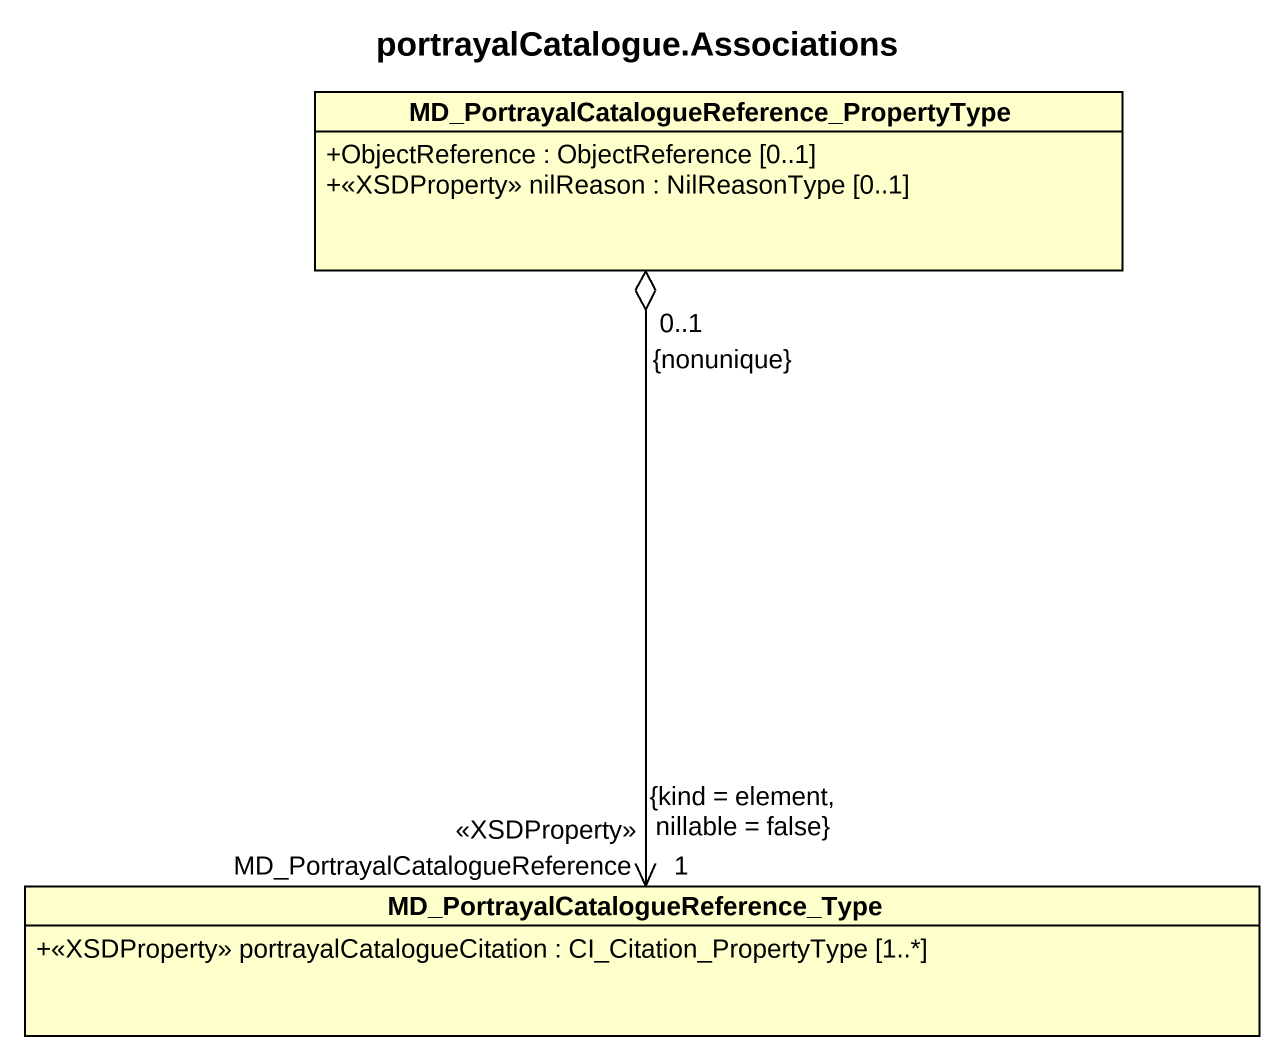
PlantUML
@startuml
title portrayalCatalogue.Associations
hide circle
hide empty members
skinparam classAttributeIconSize 0
class "MD_PortrayalCatalogueReference_PropertyType" as MD_PortrayalCatalogueReferen {
  +ObjectReference : ObjectReference [0..1]
  +<<XSDProperty>> nilReason : NilReasonType [0..1]
}
class "MD_PortrayalCatalogueReference_Type" as MD_PortrayalCatalogueReferen_2 {
  +<<XSDProperty>> portrayalCatalogueCitation : CI_Citation_PropertyType [1..*]
}
MD_PortrayalCatalogueReferen "0..1\n{nonunique}" o--> "MD_PortrayalCatalogueReference\n<<XSDProperty>>\n1\n{kind = element, nillable = false}" MD_PortrayalCatalogueReferen_2
@enduml
